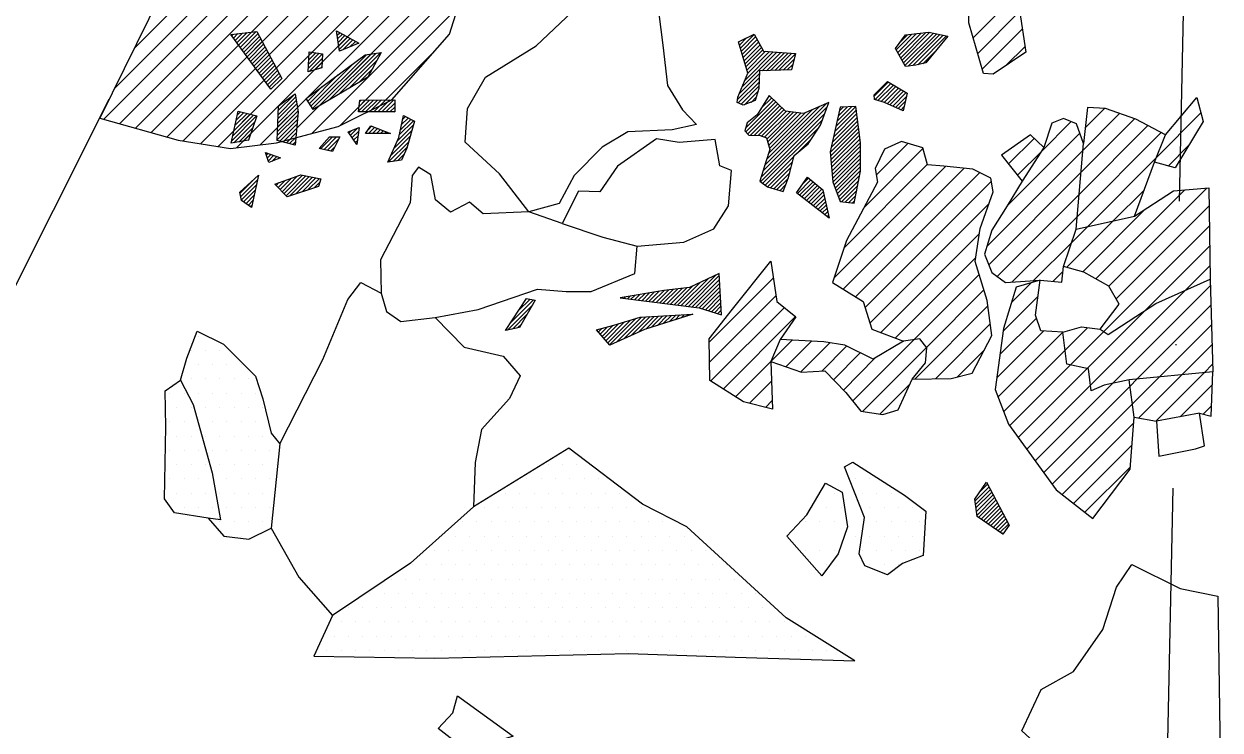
# Model space of a CAD drawing. Header units: metres. Extents: x -1233 to -956, y -1650 to -1184.
# Drawn here: x -1060.9 to -956.2, y -1370.7 to -1309 of the extents above; entities that cross this region are included whole.
import ezdxf

# ---------------------------------------------------------------- set-up
doc = ezdxf.new("R2010")
doc.units = ezdxf.units.M
doc.header["$LTSCALE"] = 25
doc.header["$MEASUREMENT"] = 0
doc.linetypes.add('STRICHPUNKTX2', pattern=[2, 1, -0.5, 0, -0.5])
doc.layers.get('0').update_dxf_attribs({"linetype": 'CONTINUOUS'})
for name, color, linetype in [('FEUER', 1, 'CONTINUOUS'), ('GRABUNGSGRENZE', 3, 'STRICHPUNKTX2'), ('KNOCHEN', 2, 'CONTINUOUS'), ('KNOCHENSCHRAFF', 2, 'CONTINUOUS'), ('STEINE', 4, 'CONTINUOUS'), ('STEINESCHRAFF', 4, 'CONTINUOUS')]:
    doc.layers.add(name, color=color, linetype=linetype)

# ---------------------------------------------------------------- blocks, each defined once
blk = doc.blocks.new('*X6')
at = {"color": 0}
for p, q in [((-1042.71, -1310), (-1042.57, -1309.85)), ((-1042.56, -1310.2), (-1042.17, -1309.81)), ((-1042.41, -1310.41), (-1041.77, -1309.77)), ((-1042.26, -1310.61), (-1041.37, -1309.72)), ((-1042.11, -1310.81), (-1040.98, -1309.68)), ((-1041.96, -1311.02), (-1040.58, -1309.63)), ((-1041.81, -1311.22), (-1040.41, -1309.81)), ((-1041.66, -1311.43), (-1040.28, -1310.05)), ((-1041.51, -1311.63), (-1040.16, -1310.28)), ((-1041.37, -1311.83), (-1040.04, -1310.51)), ((-1033.52, -1309.65), (-1033.48, -1309.61)), ((-1033.48, -1309.96), (-1033.26, -1309.73)), ((-1033.44, -1310.27), (-1033.03, -1309.86)), ((-1033.39, -1310.58), (-1032.8, -1309.99)), ((-1033.35, -1310.89), (-1032.57, -1310.11)), ((-1033.3, -1311.2), (-1032.35, -1310.24)), ((-1033, -1311.24), (-1032.12, -1310.36)), ((-1032.38, -1310.98), (-1031.89, -1310.49)), ((-998.36, -1310.54), (-998.33, -1310.52)), ((-998.28, -1310.82), (-997.65, -1310.19)), ((-998.19, -1311.09), (-996.98, -1309.88)), ((-998.11, -1311.36), (-996.86, -1310.1)), ((-998.03, -1311.64), (-996.73, -1310.33)), ((-984.55, -1311.23), (-983.18, -1309.86)), ((-984.42, -1311.46), (-982.78, -1309.81)), ((-984.3, -1311.69), (-982.37, -1309.76)), ((-984.17, -1311.92), (-981.97, -1309.71)), ((-984.17, -1310.5), (-983.58, -1309.91)), ((-984.05, -1312.14), (-981.61, -1309.7)), ((-983.92, -1312.37), (-981.31, -1309.77)), ((-983.8, -1312.6), (-981.02, -1309.83)), ((-983.5, -1312.65), (-980.73, -1309.89)), ((-983.1, -1312.61), (-980.44, -1309.95)), ((-982.68, -1312.54), (-980.15, -1310.01)), ((-1041.22, -1312.04), (-1039.92, -1310.74)), ((-1041.07, -1312.24), (-1039.79, -1310.97)), ((-1040.92, -1312.45), (-1039.67, -1311.2)), ((-1040.77, -1312.65), (-1039.55, -1311.43)), ((-1035.99, -1312.47), (-1035.05, -1311.53)), ((-1035.97, -1312.09), (-1035.36, -1311.49)), ((-1035.95, -1311.72), (-1035.67, -1311.45)), ((-1034.21, -1315.64), (-1030.11, -1311.54)), ((-1033.34, -1315.12), (-1029.7, -1311.48)), ((-1031.77, -1310.72), (-1031.66, -1310.62)), ((-998.04, -1314.47), (-995, -1311.43)), ((-997.95, -1311.91), (-996.6, -1310.56)), ((-997.87, -1312.18), (-996.48, -1310.79)), ((-997.79, -1312.45), (-996.35, -1311.02)), ((-997.79, -1313.87), (-995.33, -1311.41)), ((-997.71, -1312.73), (-996.23, -1311.24)), ((-997.63, -1313), (-995.99, -1311.36)), ((-997.55, -1313.27), (-995.66, -1311.38)), ((-996.29, -1313.07), (-994.67, -1311.46)), ((-995.92, -1313.06), (-994.34, -1311.48)), ((-995.55, -1313.04), (-994.02, -1311.51)), ((-995.19, -1313.03), (-993.69, -1311.53)), ((-994.82, -1313.02), (-993.38, -1311.58)), ((-982.22, -1312.44), (-981.06, -1311.28)), ((-1040.62, -1312.85), (-1039.43, -1311.66)), ((-1040.47, -1313.06), (-1039.31, -1311.89)), ((-1040.32, -1313.26), (-1039.18, -1312.13)), ((-1040.17, -1313.47), (-1039.06, -1312.36)), ((-1040.02, -1313.67), (-1038.94, -1312.59)), ((-1036.01, -1312.85), (-1034.76, -1311.59)), ((-1035.93, -1313.11), (-1034.77, -1311.96)), ((-1035.77, -1316.14), (-1032.05, -1312.42)), ((-1035.64, -1316.36), (-1030.93, -1311.66)), ((-1035.43, -1312.97), (-1034.79, -1312.33)), ((-1035.08, -1316.16), (-1030.52, -1311.6)), ((-1032.47, -1314.6), (-1029.96, -1312.09)), ((-994.45, -1313), (-993.5, -1312.05)), ((-994.09, -1312.99), (-993.61, -1312.52)), ((-1039.87, -1313.87), (-1038.82, -1312.82)), ((-1039.72, -1314.08), (-1038.69, -1313.05)), ((-1039.57, -1314.28), (-1038.57, -1313.28)), ((-1039.42, -1314.49), (-1038.45, -1313.51)), ((-1035.91, -1315.92), (-1033.42, -1313.43)), ((-1034.93, -1312.82), (-1034.8, -1312.7)), ((-1031.6, -1314.09), (-1030.39, -1312.88)), ((-998.3, -1315.08), (-996.54, -1313.32)), ((-1038.53, -1313.95), (-1038.33, -1313.74)), ((-1036.05, -1315.71), (-1034.79, -1314.45)), ((-998.44, -1315.58), (-996.55, -1313.69)), ((-998.38, -1315.87), (-996.56, -1314.05)), ((-998.14, -1315.99), (-996.58, -1314.42)), ((-986.49, -1315.29), (-985.25, -1314.05)), ((-986.43, -1315.59), (-985.03, -1314.18)), ((-986.16, -1315.67), (-984.8, -1314.32)), ((-985.88, -1315.75), (-984.58, -1314.45)), ((-985.61, -1315.83), (-984.36, -1314.58)), ((-985.36, -1315.94), (-984.14, -1314.71)), ((-1038.67, -1317.27), (-1037.06, -1315.66)), ((-1038.66, -1316.9), (-1037.11, -1315.35)), ((-1038.64, -1316.54), (-1037.26, -1315.15)), ((-1036.18, -1315.49), (-1036.15, -1315.46)), ((-1031.6, -1316.56), (-1030.66, -1315.63)), ((-1031.56, -1316.17), (-1031.02, -1315.63)), ((-1031.52, -1315.77), (-1031.38, -1315.64)), ((-1031.34, -1316.66), (-1030.3, -1315.62)), ((-1030.99, -1316.66), (-1029.95, -1315.62)), ((-1030.64, -1316.66), (-1029.59, -1315.61)), ((-1030.28, -1316.66), (-1029.23, -1315.61)), ((-1029.93, -1316.66), (-1028.87, -1315.6)), ((-1029.58, -1316.66), (-1028.51, -1315.59)), ((-997.84, -1316.03), (-996.65, -1314.85)), ((-997.73, -1318.05), (-995.27, -1315.59)), ((-997.73, -1318.4), (-995.1, -1315.77)), ((-997.26, -1315.82), (-996.79, -1315.35)), ((-996.4, -1316.36), (-995.45, -1315.42)), ((-995.77, -1315.39), (-995.63, -1315.25)), ((-985.12, -1316.04), (-983.91, -1314.84)), ((-984.87, -1316.15), (-983.69, -1314.97)), ((-984.63, -1316.26), (-983.67, -1315.3)), ((-984.38, -1316.37), (-983.77, -1315.76)), ((-1042.41, -1317.83), (-1041.37, -1316.79)), ((-1042.31, -1317.38), (-1041.66, -1316.72)), ((-1042.21, -1316.92), (-1041.94, -1316.65)), ((-1038.71, -1318.37), (-1036.91, -1316.57)), ((-1038.69, -1318), (-1036.96, -1316.27)), ((-1038.68, -1317.64), (-1037.01, -1315.96)), ((-1038.63, -1316.17), (-1038.54, -1316.08)), ((-1029.22, -1316.66), (-1028.45, -1315.89)), ((-1028.87, -1316.66), (-1028.45, -1316.24)), ((-1028.52, -1316.66), (-1028.45, -1316.6)), ((-997.55, -1318.58), (-994.92, -1315.94)), ((-997.3, -1318.68), (-994.74, -1316.12)), ((-996.97, -1318.7), (-994.56, -1316.29)), ((-996.63, -1318.72), (-994.38, -1316.46)), ((-996.38, -1322.36), (-990.82, -1316.8)), ((-996.34, -1318.78), (-994.16, -1316.6)), ((-996.23, -1321.85), (-990.62, -1316.25)), ((-996.08, -1321.35), (-990.63, -1315.9)), ((-996.08, -1318.87), (-993.85, -1316.64)), ((-995.91, -1320.83), (-991.27, -1316.18)), ((-995.89, -1319.04), (-993.54, -1316.68)), ((-995.81, -1319.31), (-993.22, -1316.72)), ((-995.74, -1320.3), (-991.9, -1316.46)), ((-995.73, -1319.58), (-992.91, -1316.77)), ((-995.65, -1319.86), (-992.53, -1316.74)), ((-990.03, -1318.84), (-988, -1316.81)), ((-989.93, -1318.38), (-988.04, -1316.49)), ((-989.83, -1317.93), (-988.09, -1316.19)), ((-989.73, -1317.47), (-988.46, -1316.2)), ((-989.63, -1317.02), (-988.83, -1316.22)), ((-989.53, -1316.57), (-989.19, -1316.23)), ((-984.13, -1316.47), (-983.88, -1316.22)), ((-1042.71, -1319.19), (-1040.53, -1317)), ((-1042.61, -1318.74), (-1040.81, -1316.93)), ((-1042.53, -1319.36), (-1040.68, -1317.52)), ((-1042.51, -1318.28), (-1041.09, -1316.86)), ((-1038.73, -1319.1), (-1036.96, -1317.33)), ((-1038.72, -1318.73), (-1036.92, -1316.94)), ((-1038.49, -1319.21), (-1036.99, -1317.71)), ((-1028.23, -1319.21), (-1026.8, -1317.78)), ((-1028.05, -1318.67), (-1026.81, -1317.43)), ((-1027.95, -1318.22), (-1027.04, -1317.31)), ((-1027.86, -1317.77), (-1027.27, -1317.19)), ((-1027.76, -1317.32), (-1027.5, -1317.06)), ((-996.42, -1322.75), (-991.02, -1317.35)), ((-990.32, -1320.19), (-987.88, -1317.75)), ((-990.23, -1319.75), (-987.92, -1317.43)), ((-990.13, -1319.29), (-987.96, -1317.12)), ((-1042.1, -1319.29), (-1040.86, -1318.05)), ((-1041.68, -1319.22), (-1041.04, -1318.58)), ((-1038.21, -1319.28), (-1037.03, -1318.1)), ((-1037.93, -1319.36), (-1037.06, -1318.49)), ((-1037.65, -1319.43), (-1037.1, -1318.88)), ((-1034.93, -1319.89), (-1033.88, -1318.85)), ((-1034.64, -1319.96), (-1033.53, -1318.85)), ((-1032.46, -1318.48), (-1032.27, -1318.3)), ((-1032.32, -1318.69), (-1031.71, -1318.09)), ((-1032.17, -1318.9), (-1031.6, -1318.33)), ((-1032.03, -1319.11), (-1031.65, -1318.74)), ((-1030.75, -1318.19), (-1030.47, -1317.91)), ((-1030.75, -1318.54), (-1030.21, -1318.01)), ((-1030.4, -1318.54), (-1029.96, -1318.1)), ((-1030.04, -1318.54), (-1029.7, -1318.2)), ((-1029.69, -1318.54), (-1029.45, -1318.3)), ((-1029.34, -1318.54), (-1029.19, -1318.4)), ((-1028.98, -1318.54), (-1028.94, -1318.5)), ((-1028.82, -1320.5), (-1027.08, -1318.77)), ((-1028.53, -1319.86), (-1026.94, -1318.27)), ((-996.22, -1322.9), (-991.3, -1317.98)), ((-990.3, -1320.52), (-987.84, -1318.06)), ((-990.27, -1320.85), (-987.8, -1318.37)), ((-990.25, -1321.17), (-987.76, -1318.69)), ((-1041.26, -1319.15), (-1041.22, -1319.11)), ((-1037.37, -1319.5), (-1037.13, -1319.27)), ((-1034.35, -1320.02), (-1033.3, -1318.97)), ((-1034.06, -1320.08), (-1033.69, -1319.71)), ((-1031.89, -1319.32), (-1031.71, -1319.15)), ((-1029, -1321.03), (-1027.22, -1319.26)), ((-1028.59, -1320.98), (-1027.36, -1319.75)), ((-993.14, -1320.18), (-991.97, -1319.01)), ((-990.22, -1321.5), (-987.72, -1319)), ((-990.2, -1321.83), (-987.68, -1319.32)), ((-990.17, -1322.16), (-987.68, -1319.66)), ((-1039.69, -1320.41), (-1039.56, -1320.28)), ((-1039.59, -1320.67), (-1039.3, -1320.37)), ((-1039.5, -1320.93), (-1039.04, -1320.46)), ((-1039.2, -1320.98), (-1038.77, -1320.55)), ((-1038.61, -1320.75), (-1038.51, -1320.65)), ((-1028.19, -1320.93), (-1027.61, -1320.36)), ((-996.02, -1323.06), (-993.5, -1320.54)), ((-990.15, -1322.49), (-987.68, -1320.02)), ((-990.11, -1322.8), (-987.68, -1320.37)), ((-990.01, -1323.06), (-987.68, -1320.73)), ((-995.82, -1323.21), (-993.63, -1321.02)), ((-995.55, -1323.29), (-993.76, -1321.5)), ((-995.27, -1323.37), (-993.88, -1321.98)), ((-989.91, -1323.31), (-987.68, -1321.08)), ((-989.81, -1323.57), (-987.68, -1321.43)), ((-989.72, -1323.82), (-987.68, -1321.79)), ((-1041.98, -1323.76), (-1040.9, -1322.68)), ((-1041.92, -1324.05), (-1040.45, -1322.59)), ((-1041.85, -1324.34), (-1040.55, -1323.04)), ((-1038.83, -1323.08), (-1038.58, -1322.84)), ((-1038.65, -1323.26), (-1038.03, -1322.64)), ((-1038.48, -1323.45), (-1037.48, -1322.45)), ((-1038.31, -1323.63), (-1036.94, -1322.25)), ((-1038.14, -1323.81), (-1036.51, -1322.18)), ((-1037.96, -1323.99), (-1036.22, -1322.24)), ((-1037.62, -1324), (-1035.92, -1322.3)), ((-1037.09, -1323.83), (-1035.63, -1322.36)), ((-1036.56, -1323.65), (-1035.34, -1322.42)), ((-1036.04, -1323.47), (-1035.04, -1322.48)), ((-1035.51, -1323.3), (-1035.01, -1322.8)), ((-995, -1323.45), (-994.02, -1322.47)), ((-994.73, -1323.53), (-994.24, -1323.04)), ((-993.21, -1323.78), (-992.02, -1322.59)), ((-993.01, -1323.93), (-991.83, -1322.76)), ((-992.81, -1324.09), (-991.64, -1322.92)), ((-992.76, -1322.98), (-992.21, -1322.43)), ((-992.61, -1324.25), (-991.45, -1323.08)), ((-989.62, -1324.08), (-987.76, -1322.22)), ((-989.52, -1324.34), (-987.84, -1322.66)), ((-1041.67, -1324.51), (-1040.65, -1323.49)), ((-1041.46, -1324.66), (-1040.75, -1323.94)), ((-994.46, -1323.62), (-994.45, -1323.61)), ((-992.42, -1324.4), (-991.26, -1323.24)), ((-992.22, -1324.56), (-991.06, -1323.4)), ((-992.02, -1324.71), (-990.95, -1323.64)), ((-991.82, -1324.87), (-990.89, -1323.93)), ((-989.33, -1324.5), (-987.93, -1323.1)), ((-989.02, -1324.54), (-988.02, -1323.54)), ((-988.71, -1324.58), (-988.11, -1323.99)), ((-1041.25, -1324.8), (-1040.85, -1324.4)), ((-1041.05, -1324.95), (-1040.95, -1324.85)), ((-991.62, -1325.02), (-990.82, -1324.22)), ((-991.43, -1325.18), (-990.76, -1324.51)), ((-991.23, -1325.34), (-990.69, -1324.8)), ((-991.03, -1325.49), (-990.63, -1325.09)), ((-988.39, -1324.62), (-988.2, -1324.43)), ((-990.83, -1325.65), (-990.56, -1325.38)), ((-990.63, -1325.8), (-990.5, -1325.67)), ((-990.44, -1325.96), (-990.43, -1325.96)), ((-1003.37, -1333.59), (-1001.02, -1331.24)), ((-1003.06, -1333.63), (-1000.36, -1330.93)), ((-1002.74, -1333.67), (-1000.05, -1330.97)), ((-1002.43, -1333.71), (-1000.03, -1331.31)), ((-1006.83, -1333.16), (-1006.15, -1332.48)), ((-1006.51, -1333.2), (-1005.72, -1332.4)), ((-1006.2, -1333.24), (-1005.29, -1332.33)), ((-1005.88, -1333.27), (-1004.87, -1332.26)), ((-1005.57, -1333.31), (-1004.47, -1332.21)), ((-1005.26, -1333.35), (-1004.07, -1332.17)), ((-1004.94, -1333.39), (-1003.67, -1332.12)), ((-1004.63, -1333.43), (-1003.27, -1332.08)), ((-1004.31, -1333.47), (-1002.87, -1332.03)), ((-1004, -1333.51), (-1002.36, -1331.87)), ((-1003.69, -1333.55), (-1001.69, -1331.55)), ((-1002.12, -1333.75), (-1000.01, -1331.64)), ((-1001.8, -1333.79), (-999.99, -1331.98)), ((-1001.53, -1333.87), (-999.97, -1332.31)), ((-1018.59, -1335.73), (-1016.37, -1333.51)), ((-1018.3, -1335.09), (-1016.3, -1333.08)), ((-1017.63, -1334.06), (-1016.59, -1333.03)), ((-1016.96, -1333.03), (-1016.89, -1332.97)), ((-1008.4, -1332.96), (-1008.28, -1332.84)), ((-1008.08, -1333), (-1007.85, -1332.77)), ((-1007.77, -1333.04), (-1007.43, -1332.7)), ((-1007.45, -1333.08), (-1007, -1332.62)), ((-1007.14, -1333.12), (-1006.57, -1332.55)), ((-1001.26, -1333.96), (-999.96, -1332.65)), ((-1001, -1334.04), (-999.94, -1332.98)), ((-1000.73, -1334.13), (-999.92, -1333.32)), ((-1018.14, -1335.64), (-1016.85, -1334.34)), ((-1009.02, -1336.77), (-1006.85, -1334.59)), ((-1008.38, -1336.48), (-1006.47, -1334.57)), ((-1007.74, -1336.19), (-1006.1, -1334.55)), ((-1007.1, -1335.9), (-1005.73, -1334.53)), ((-1006.48, -1335.64), (-1005.35, -1334.51)), ((-1005.97, -1335.48), (-1004.98, -1334.49)), ((-1005.45, -1335.32), (-1004.61, -1334.47)), ((-1004.94, -1335.16), (-1004.23, -1334.45)), ((-1004.42, -1335), (-1003.86, -1334.43)), ((-1003.91, -1334.84), (-1003.49, -1334.41)), ((-1003.4, -1334.68), (-1003.11, -1334.39)), ((-1002.88, -1334.52), (-1002.74, -1334.37)), ((-1002.37, -1334.35), (-1002.36, -1334.35)), ((-1000.46, -1334.21), (-999.9, -1333.65)), ((-1000.19, -1334.3), (-999.88, -1333.99)), ((-999.92, -1334.38), (-999.86, -1334.32)), ((-1017.7, -1335.54), (-1017.33, -1335.18)), ((-1010.64, -1335.91), (-1010.32, -1335.59)), ((-1010.47, -1336.09), (-1009.84, -1335.46)), ((-1010.3, -1336.28), (-1009.36, -1335.33)), ((-1010.14, -1336.47), (-1008.85, -1335.18)), ((-1009.97, -1336.66), (-1008.34, -1335.02)), ((-1009.81, -1336.84), (-1007.82, -1334.86)), ((-1009.64, -1337.03), (-1007.31, -1334.7)), ((-977.27, -1349.91), (-976.57, -1349.21)), ((-977.66, -1350.66), (-976.44, -1349.44)), ((-977.62, -1350.97), (-976.32, -1349.68)), ((-977.58, -1351.28), (-976.2, -1349.91)), ((-977.54, -1351.6), (-976.08, -1350.14)), ((-977.49, -1351.91), (-975.96, -1350.37)), ((-977.35, -1352.12), (-975.84, -1350.6)), ((-977.14, -1352.26), (-975.71, -1350.83)), ((-976.93, -1352.41), (-975.59, -1351.07)), ((-976.72, -1352.55), (-975.47, -1351.3)), ((-976.51, -1352.69), (-975.35, -1351.53)), ((-976.3, -1352.84), (-975.23, -1351.76)), ((-976.09, -1352.98), (-975.1, -1351.99)), ((-975.88, -1353.13), (-974.98, -1352.22)), ((-975.67, -1353.27), (-974.86, -1352.46)), ((-975.46, -1353.41), (-974.74, -1352.69)), ((-975.25, -1353.56), (-975.17, -1353.47))]:
    blk.add_line(p, q, dxfattribs=at)
blk = doc.blocks.new('*X7')
at = {"color": 0}
for p, q in [((-1053.9, -1317.3), (-1022.69, -1286.09)), ((-1052.98, -1314.61), (-1024.25, -1285.88)), ((-1051.26, -1311.12), (-1026.04, -1285.9)), ((-1052.52, -1317.69), (-1021.89, -1287.05)), ((-1051.14, -1318.08), (-1021.57, -1288.5)), ((-1049.77, -1318.47), (-1021.53, -1290.23)), ((-1038.09, -1319.17), (-1009.56, -1290.63)), ((-1048.39, -1318.86), (-1021.25, -1291.72)), ((-1035.69, -1318.54), (-1009.91, -1292.75)), ((-1046.97, -1319.2), (-1028.63, -1300.86)), ((-1045.44, -1319.44), (-1029.74, -1303.75)), ((-1040.22, -1319.53), (-1025.72, -1305.03)), ((-977.83, -1310.17), (-974.23, -1306.57)), ((-1043.91, -1319.68), (-1031.82, -1307.6)), ((-1042.25, -1319.78), (-1030, -1307.54)), ((-1033.25, -1317.86), (-1022.94, -1307.55)), ((-977.43, -1311.54), (-973.75, -1307.86)), ((-977.04, -1312.92), (-973.52, -1309.4)), ((-1029.72, -1316.1), (-1025.03, -1311.41)), ((-974.96, -1312.6), (-973.29, -1310.93)), ((-968.23, -1320.02), (-965.01, -1316.79)), ((-968.03, -1318.04), (-966.34, -1316.36)), ((-961.82, -1320.68), (-957.89, -1316.75)), ((-971.86, -1320.11), (-969.25, -1317.5)), ((-968.55, -1323.87), (-962.53, -1317.85)), ((-968.39, -1321.94), (-963.7, -1317.25)), ((-974.88, -1324.9), (-968.5, -1318.52)), ((-968.71, -1325.8), (-961.37, -1318.46)), ((-987.38, -1325.03), (-982.22, -1319.86)), ((-986.31, -1322.18), (-983.54, -1319.42)), ((-974.73, -1321.21), (-972.48, -1318.97)), ((-960.76, -1321.39), (-958.94, -1319.57)), ((-976.64, -1328.42), (-968.23, -1320.02)), ((-973.95, -1322.2), (-971.86, -1320.11)), ((-967.83, -1326.69), (-961.82, -1320.68)), ((-990.01, -1331.19), (-980.23, -1321.41)), ((-989.2, -1332.14), (-978.62, -1321.57)), ((-989.12, -1328.53), (-981.84, -1321.25)), ((-988.11, -1332.82), (-977.25, -1321.96)), ((-976.46, -1330.02), (-968.39, -1321.94)), ((-987.27, -1333.76), (-976.23, -1322.72)), ((-975.73, -1331.05), (-968.55, -1323.87)), ((-967.09, -1331.25), (-959.31, -1323.47)), ((-965.96, -1331.89), (-957.38, -1323.31)), ((-965.57, -1326.19), (-962.87, -1323.49)), ((-986.85, -1335.1), (-976.45, -1324.7)), ((-968.24, -1330.64), (-962.79, -1325.18)), ((-965.31, -1333), (-957.17, -1324.87)), ((-974.45, -1331.54), (-968.71, -1325.8)), ((-969.62, -1330.24), (-965.57, -1326.19)), ((-985.92, -1335.93), (-977.27, -1327.29)), ((-969.2, -1328.06), (-967.83, -1326.69)), ((-966.4, -1335.86), (-957.15, -1326.61)), ((-972.56, -1331.41), (-969.2, -1328.06)), ((-962.84, -1334.07), (-957.13, -1328.36)), ((-984.64, -1336.43), (-977.6, -1329.39)), ((-959.27, -1332.26), (-957.11, -1330.11)), ((-1000.93, -1336.8), (-995.32, -1331.19)), ((-983.03, -1336.58), (-977.31, -1330.86)), ((-970.84, -1331.47), (-969.97, -1330.6)), ((-981.92, -1337.24), (-976.89, -1332.21)), ((-974.46, -1333.32), (-972.75, -1331.6)), ((-967.55, -1340.55), (-959.27, -1332.26)), ((-965.62, -1340.39), (-957.08, -1331.85)), ((-1000.9, -1338.55), (-995.09, -1332.74)), ((-975.2, -1335.83), (-972.15, -1332.77)), ((-963.49, -1340.02), (-957.03, -1333.56)), ((-1000.8, -1340.21), (-994.35, -1333.76)), ((-999.71, -1340.89), (-993.37, -1334.54)), ((-982.93, -1340.01), (-976.53, -1333.62)), ((-967.86, -1339.09), (-962.84, -1334.07)), ((-981.13, -1339.99), (-976.33, -1335.18)), ((-975.48, -1337.87), (-972.29, -1334.68)), ((-969.78, -1337.48), (-967.82, -1335.52)), ((-961.53, -1339.83), (-956.97, -1335.28)), ((-995.54, -1338.48), (-993.66, -1336.6)), ((-994.21, -1338.93), (-991.98, -1336.69)), ((-988.37, -1341.92), (-983.03, -1336.58)), ((-975.75, -1339.91), (-971.66, -1335.82)), ((-975.64, -1341.57), (-969.98, -1335.91)), ((-969.31, -1338.78), (-966.4, -1335.86)), ((-992.9, -1339.38), (-990.36, -1336.84)), ((-991.06, -1339.31), (-988.9, -1337.15)), ((-990.05, -1340.07), (-987.71, -1337.73)), ((-987.51, -1342.84), (-981.92, -1337.24)), ((-979.21, -1339.83), (-976.86, -1337.48)), ((-975.15, -1342.84), (-969.78, -1337.48)), ((-959.57, -1339.64), (-956.92, -1336.99)), ((-998.62, -1341.56), (-995.54, -1338.48)), ((-989.18, -1340.97), (-986.39, -1338.17)), ((-974.62, -1344.08), (-969.31, -1338.78)), ((-957.62, -1339.46), (-956.87, -1338.71)), ((-973.88, -1345.11), (-967.86, -1339.09)), ((-963.89, -1342.19), (-961.53, -1339.83)), ((-963.35, -1343.42), (-959.57, -1339.64)), ((-961.85, -1343.69), (-957.62, -1339.46)), ((-997.41, -1342.13), (-995.47, -1340.19)), ((-985.99, -1343.08), (-983.36, -1340.45)), ((-973.14, -1346.13), (-967.55, -1340.55)), ((-972.39, -1347.16), (-965.62, -1340.39)), ((-971.65, -1348.18), (-964.1, -1340.64)), ((-964.1, -1340.64), (-963.49, -1340.02)), ((-959.71, -1343.31), (-956.89, -1340.5)), ((-996.01, -1342.49), (-995.41, -1341.9)), ((-970.91, -1349.21), (-963.89, -1342.19)), ((-957.7, -1343.07), (-956.97, -1342.34)), ((-970.03, -1350.1), (-963.76, -1343.83)), ((-969.04, -1350.88), (-963.92, -1345.75)), ((-968.05, -1351.65), (-964.07, -1347.68))]:
    blk.add_line(p, q, dxfattribs=at)
blk = doc.blocks.new('*X12')
at = {"color": 0}
for p, q in [((-1045.625, -1336.25), (-1045.625, -1336.25)), ((-1046.25, -1337.5), (-1046.25, -1337.5)), ((-1045, -1337.5), (-1045, -1337.5)), ((-1043.75, -1337.5), (-1043.75, -1337.5)), ((-1045.625, -1338.75), (-1045.625, -1338.75)), ((-1044.375, -1338.75), (-1044.375, -1338.75)), ((-1043.125, -1338.75), (-1043.125, -1338.75)), ((-1041.875, -1338.75), (-1041.875, -1338.75)), ((-1046.25, -1340), (-1046.25, -1340)), ((-1045, -1340), (-1045, -1340)), ((-1043.75, -1340), (-1043.75, -1340)), ((-1042.5, -1340), (-1042.5, -1340)), ((-1041.25, -1340), (-1041.25, -1340)), ((-1048.125, -1341.25), (-1048.125, -1341.25)), ((-1046.875, -1341.25), (-1046.875, -1341.25)), ((-1045.625, -1341.25), (-1045.625, -1341.25)), ((-1044.375, -1341.25), (-1044.375, -1341.25)), ((-1043.125, -1341.25), (-1043.125, -1341.25)), ((-1041.875, -1341.25), (-1041.875, -1341.25)), ((-1040.625, -1341.25), (-1040.625, -1341.25)), ((-1047.5, -1342.5), (-1047.5, -1342.5)), ((-1046.25, -1342.5), (-1046.25, -1342.5)), ((-1045, -1342.5), (-1045, -1342.5)), ((-1043.75, -1342.5), (-1043.75, -1342.5)), ((-1042.5, -1342.5), (-1042.5, -1342.5)), ((-1041.25, -1342.5), (-1041.25, -1342.5)), ((-1040, -1342.5), (-1040, -1342.5)), ((-1048.125, -1343.75), (-1048.125, -1343.75)), ((-1046.875, -1343.75), (-1046.875, -1343.75)), ((-1045.625, -1343.75), (-1045.625, -1343.75)), ((-1044.375, -1343.75), (-1044.375, -1343.75)), ((-1043.125, -1343.75), (-1043.125, -1343.75)), ((-1041.875, -1343.75), (-1041.875, -1343.75)), ((-1040.625, -1343.75), (-1040.625, -1343.75)), ((-1047.5, -1345), (-1047.5, -1345)), ((-1046.25, -1345), (-1046.25, -1345)), ((-1045, -1345), (-1045, -1345)), ((-1043.75, -1345), (-1043.75, -1345)), ((-1042.5, -1345), (-1042.5, -1345)), ((-1041.25, -1345), (-1041.25, -1345)), ((-1040, -1345), (-1040, -1345)), ((-1048.125, -1346.25), (-1048.125, -1346.25)), ((-1046.875, -1346.25), (-1046.875, -1346.25)), ((-1045.625, -1346.25), (-1045.625, -1346.25)), ((-1044.375, -1346.25), (-1044.375, -1346.25)), ((-1043.125, -1346.25), (-1043.125, -1346.25)), ((-1041.875, -1346.25), (-1041.875, -1346.25)), ((-1040.625, -1346.25), (-1040.625, -1346.25)), ((-1039.375, -1346.25), (-1039.375, -1346.25)), ((-1013.125, -1346.25), (-1013.125, -1346.25)), ((-1047.5, -1347.5), (-1047.5, -1347.5)), ((-1046.25, -1347.5), (-1046.25, -1347.5)), ((-1045, -1347.5), (-1045, -1347.5)), ((-1043.75, -1347.5), (-1043.75, -1347.5)), ((-1042.5, -1347.5), (-1042.5, -1347.5)), ((-1041.25, -1347.5), (-1041.25, -1347.5)), ((-1040, -1347.5), (-1040, -1347.5)), ((-1038.75, -1347.5), (-1038.75, -1347.5)), ((-1015, -1347.5), (-1015, -1347.5)), ((-1013.75, -1347.5), (-1013.75, -1347.5)), ((-1012.5, -1347.5), (-1012.5, -1347.5)), ((-1048.125, -1348.75), (-1048.125, -1348.75)), ((-1046.875, -1348.75), (-1046.875, -1348.75)), ((-1045.625, -1348.75), (-1045.625, -1348.75)), ((-1044.375, -1348.75), (-1044.375, -1348.75)), ((-1043.125, -1348.75), (-1043.125, -1348.75)), ((-1041.875, -1348.75), (-1041.875, -1348.75)), ((-1040.625, -1348.75), (-1040.625, -1348.75)), ((-1039.375, -1348.75), (-1039.375, -1348.75)), ((-1016.875, -1348.75), (-1016.875, -1348.75)), ((-1015.625, -1348.75), (-1015.625, -1348.75)), ((-1014.375, -1348.75), (-1014.375, -1348.75)), ((-1013.125, -1348.75), (-1013.125, -1348.75)), ((-1011.875, -1348.75), (-1011.875, -1348.75)), ((-1010.625, -1348.75), (-1010.625, -1348.75)), ((-1047.5, -1350), (-1047.5, -1350)), ((-1046.25, -1350), (-1046.25, -1350)), ((-1045, -1350), (-1045, -1350)), ((-1043.75, -1350), (-1043.75, -1350)), ((-1042.5, -1350), (-1042.5, -1350)), ((-1041.25, -1350), (-1041.25, -1350)), ((-1040, -1350), (-1040, -1350)), ((-1018.75, -1350), (-1018.75, -1350)), ((-1017.5, -1350), (-1017.5, -1350)), ((-1016.25, -1350), (-1016.25, -1350)), ((-1015, -1350), (-1015, -1350)), ((-1013.75, -1350), (-1013.75, -1350)), ((-1012.5, -1350), (-1012.5, -1350)), ((-1011.25, -1350), (-1011.25, -1350)), ((-1010, -1350), (-1010, -1350)), ((-1008.75, -1350), (-1008.75, -1350)), ((-1046.875, -1351.25), (-1046.875, -1351.25)), ((-1045.625, -1351.25), (-1045.625, -1351.25)), ((-1044.375, -1351.25), (-1044.375, -1351.25)), ((-1043.125, -1351.25), (-1043.125, -1351.25)), ((-1041.875, -1351.25), (-1041.875, -1351.25)), ((-1040.625, -1351.25), (-1040.625, -1351.25)), ((-1039.375, -1351.25), (-1039.375, -1351.25)), ((-1020.625, -1351.25), (-1020.625, -1351.25)), ((-1019.375, -1351.25), (-1019.375, -1351.25)), ((-1018.125, -1351.25), (-1018.125, -1351.25)), ((-1016.875, -1351.25), (-1016.875, -1351.25)), ((-1015.625, -1351.25), (-1015.625, -1351.25)), ((-1014.375, -1351.25), (-1014.375, -1351.25)), ((-1013.125, -1351.25), (-1013.125, -1351.25)), ((-1011.875, -1351.25), (-1011.875, -1351.25)), ((-1010.625, -1351.25), (-1010.625, -1351.25)), ((-1009.375, -1351.25), (-1009.375, -1351.25)), ((-1008.125, -1351.25), (-1008.125, -1351.25)), ((-1006.875, -1351.25), (-1006.875, -1351.25)), ((-1043.75, -1352.5), (-1043.75, -1352.5)), ((-1042.5, -1352.5), (-1042.5, -1352.5)), ((-1041.25, -1352.5), (-1041.25, -1352.5)), ((-1040, -1352.5), (-1040, -1352.5)), ((-1022.5, -1352.5), (-1022.5, -1352.5)), ((-1021.25, -1352.5), (-1021.25, -1352.5)), ((-1020, -1352.5), (-1020, -1352.5)), ((-1018.75, -1352.5), (-1018.75, -1352.5)), ((-1017.5, -1352.5), (-1017.5, -1352.5)), ((-1016.25, -1352.5), (-1016.25, -1352.5)), ((-1015, -1352.5), (-1015, -1352.5)), ((-1013.75, -1352.5), (-1013.75, -1352.5)), ((-1012.5, -1352.5), (-1012.5, -1352.5)), ((-1011.25, -1352.5), (-1011.25, -1352.5)), ((-1010, -1352.5), (-1010, -1352.5)), ((-1008.75, -1352.5), (-1008.75, -1352.5)), ((-1007.5, -1352.5), (-1007.5, -1352.5)), ((-1006.25, -1352.5), (-1006.25, -1352.5)), ((-1005, -1352.5), (-1005, -1352.5)), ((-1003.75, -1352.5), (-1003.75, -1352.5)), ((-1043.125, -1353.75), (-1043.125, -1353.75)), ((-1041.875, -1353.75), (-1041.875, -1353.75)), ((-1024.375, -1353.75), (-1024.375, -1353.75)), ((-1023.125, -1353.75), (-1023.125, -1353.75)), ((-1021.875, -1353.75), (-1021.875, -1353.75)), ((-1020.625, -1353.75), (-1020.625, -1353.75)), ((-1019.375, -1353.75), (-1019.375, -1353.75)), ((-1018.125, -1353.75), (-1018.125, -1353.75)), ((-1016.875, -1353.75), (-1016.875, -1353.75)), ((-1015.625, -1353.75), (-1015.625, -1353.75)), ((-1014.375, -1353.75), (-1014.375, -1353.75)), ((-1013.125, -1353.75), (-1013.125, -1353.75)), ((-1011.875, -1353.75), (-1011.875, -1353.75)), ((-1010.625, -1353.75), (-1010.625, -1353.75)), ((-1009.375, -1353.75), (-1009.375, -1353.75)), ((-1008.125, -1353.75), (-1008.125, -1353.75)), ((-1006.875, -1353.75), (-1006.875, -1353.75)), ((-1005.625, -1353.75), (-1005.625, -1353.75)), ((-1004.375, -1353.75), (-1004.375, -1353.75)), ((-1003.125, -1353.75), (-1003.125, -1353.75)), ((-1025, -1355), (-1025, -1355)), ((-1023.75, -1355), (-1023.75, -1355)), ((-1022.5, -1355), (-1022.5, -1355)), ((-1021.25, -1355), (-1021.25, -1355)), ((-1020, -1355), (-1020, -1355)), ((-1018.75, -1355), (-1018.75, -1355)), ((-1017.5, -1355), (-1017.5, -1355)), ((-1016.25, -1355), (-1016.25, -1355)), ((-1015, -1355), (-1015, -1355)), ((-1013.75, -1355), (-1013.75, -1355)), ((-1012.5, -1355), (-1012.5, -1355)), ((-1011.25, -1355), (-1011.25, -1355)), ((-1010, -1355), (-1010, -1355)), ((-1008.75, -1355), (-1008.75, -1355)), ((-1007.5, -1355), (-1007.5, -1355)), ((-1006.25, -1355), (-1006.25, -1355)), ((-1005, -1355), (-1005, -1355)), ((-1003.75, -1355), (-1003.75, -1355)), ((-1002.5, -1355), (-1002.5, -1355)), ((-1001.25, -1355), (-1001.25, -1355)), ((-1026.875, -1356.25), (-1026.875, -1356.25)), ((-1025.625, -1356.25), (-1025.625, -1356.25)), ((-1024.375, -1356.25), (-1024.375, -1356.25)), ((-1023.125, -1356.25), (-1023.125, -1356.25)), ((-1021.875, -1356.25), (-1021.875, -1356.25)), ((-1020.625, -1356.25), (-1020.625, -1356.25)), ((-1019.375, -1356.25), (-1019.375, -1356.25)), ((-1018.125, -1356.25), (-1018.125, -1356.25)), ((-1016.875, -1356.25), (-1016.875, -1356.25)), ((-1015.625, -1356.25), (-1015.625, -1356.25)), ((-1014.375, -1356.25), (-1014.375, -1356.25)), ((-1013.125, -1356.25), (-1013.125, -1356.25)), ((-1011.875, -1356.25), (-1011.875, -1356.25)), ((-1010.625, -1356.25), (-1010.625, -1356.25)), ((-1009.375, -1356.25), (-1009.375, -1356.25)), ((-1008.125, -1356.25), (-1008.125, -1356.25)), ((-1006.875, -1356.25), (-1006.875, -1356.25)), ((-1005.625, -1356.25), (-1005.625, -1356.25)), ((-1004.375, -1356.25), (-1004.375, -1356.25)), ((-1003.125, -1356.25), (-1003.125, -1356.25)), ((-1001.875, -1356.25), (-1001.875, -1356.25)), ((-1000.625, -1356.25), (-1000.625, -1356.25)), ((-999.375, -1356.25), (-999.375, -1356.25)), ((-1028.75, -1357.5), (-1028.75, -1357.5)), ((-1027.5, -1357.5), (-1027.5, -1357.5)), ((-1026.25, -1357.5), (-1026.25, -1357.5)), ((-1025, -1357.5), (-1025, -1357.5)), ((-1023.75, -1357.5), (-1023.75, -1357.5)), ((-1022.5, -1357.5), (-1022.5, -1357.5)), ((-1021.25, -1357.5), (-1021.25, -1357.5)), ((-1020, -1357.5), (-1020, -1357.5)), ((-1018.75, -1357.5), (-1018.75, -1357.5)), ((-1017.5, -1357.5), (-1017.5, -1357.5)), ((-1016.25, -1357.5), (-1016.25, -1357.5)), ((-1015, -1357.5), (-1015, -1357.5)), ((-1013.75, -1357.5), (-1013.75, -1357.5)), ((-1012.5, -1357.5), (-1012.5, -1357.5)), ((-1011.25, -1357.5), (-1011.25, -1357.5)), ((-1010, -1357.5), (-1010, -1357.5)), ((-1008.75, -1357.5), (-1008.75, -1357.5)), ((-1007.5, -1357.5), (-1007.5, -1357.5)), ((-1006.25, -1357.5), (-1006.25, -1357.5)), ((-1005, -1357.5), (-1005, -1357.5)), ((-1003.75, -1357.5), (-1003.75, -1357.5)), ((-1002.5, -1357.5), (-1002.5, -1357.5)), ((-1001.25, -1357.5), (-1001.25, -1357.5)), ((-1000, -1357.5), (-1000, -1357.5)), ((-998.75, -1357.5), (-998.75, -1357.5)), ((-1030.625, -1358.75), (-1030.625, -1358.75)), ((-1029.375, -1358.75), (-1029.375, -1358.75)), ((-1028.125, -1358.75), (-1028.125, -1358.75)), ((-1026.875, -1358.75), (-1026.875, -1358.75)), ((-1025.625, -1358.75), (-1025.625, -1358.75)), ((-1024.375, -1358.75), (-1024.375, -1358.75)), ((-1023.125, -1358.75), (-1023.125, -1358.75)), ((-1021.875, -1358.75), (-1021.875, -1358.75)), ((-1020.625, -1358.75), (-1020.625, -1358.75)), ((-1019.375, -1358.75), (-1019.375, -1358.75)), ((-1018.125, -1358.75), (-1018.125, -1358.75)), ((-1016.875, -1358.75), (-1016.875, -1358.75)), ((-1015.625, -1358.75), (-1015.625, -1358.75)), ((-1014.375, -1358.75), (-1014.375, -1358.75)), ((-1013.125, -1358.75), (-1013.125, -1358.75)), ((-1011.875, -1358.75), (-1011.875, -1358.75)), ((-1010.625, -1358.75), (-1010.625, -1358.75)), ((-1009.375, -1358.75), (-1009.375, -1358.75)), ((-1008.125, -1358.75), (-1008.125, -1358.75)), ((-1006.875, -1358.75), (-1006.875, -1358.75)), ((-1005.625, -1358.75), (-1005.625, -1358.75)), ((-1004.375, -1358.75), (-1004.375, -1358.75)), ((-1003.125, -1358.75), (-1003.125, -1358.75)), ((-1001.875, -1358.75), (-1001.875, -1358.75)), ((-1000.625, -1358.75), (-1000.625, -1358.75)), ((-999.375, -1358.75), (-999.375, -1358.75)), ((-998.125, -1358.75), (-998.125, -1358.75)), ((-996.875, -1358.75), (-996.875, -1358.75)), ((-1032.5, -1360), (-1032.5, -1360)), ((-1031.25, -1360), (-1031.25, -1360)), ((-1030, -1360), (-1030, -1360)), ((-1028.75, -1360), (-1028.75, -1360)), ((-1027.5, -1360), (-1027.5, -1360)), ((-1026.25, -1360), (-1026.25, -1360)), ((-1025, -1360), (-1025, -1360)), ((-1023.75, -1360), (-1023.75, -1360)), ((-1022.5, -1360), (-1022.5, -1360)), ((-1021.25, -1360), (-1021.25, -1360)), ((-1020, -1360), (-1020, -1360)), ((-1018.75, -1360), (-1018.75, -1360)), ((-1017.5, -1360), (-1017.5, -1360)), ((-1016.25, -1360), (-1016.25, -1360)), ((-1015, -1360), (-1015, -1360)), ((-1013.75, -1360), (-1013.75, -1360)), ((-1012.5, -1360), (-1012.5, -1360)), ((-1011.25, -1360), (-1011.25, -1360)), ((-1010, -1360), (-1010, -1360)), ((-1008.75, -1360), (-1008.75, -1360)), ((-1007.5, -1360), (-1007.5, -1360)), ((-1006.25, -1360), (-1006.25, -1360)), ((-1005, -1360), (-1005, -1360)), ((-1003.75, -1360), (-1003.75, -1360)), ((-1002.5, -1360), (-1002.5, -1360)), ((-1001.25, -1360), (-1001.25, -1360)), ((-1000, -1360), (-1000, -1360)), ((-998.75, -1360), (-998.75, -1360)), ((-997.5, -1360), (-997.5, -1360)), ((-996.25, -1360), (-996.25, -1360)), ((-1033.125, -1361.25), (-1033.125, -1361.25)), ((-1031.875, -1361.25), (-1031.875, -1361.25)), ((-1030.625, -1361.25), (-1030.625, -1361.25)), ((-1029.375, -1361.25), (-1029.375, -1361.25)), ((-1028.125, -1361.25), (-1028.125, -1361.25)), ((-1026.875, -1361.25), (-1026.875, -1361.25)), ((-1025.625, -1361.25), (-1025.625, -1361.25)), ((-1024.375, -1361.25), (-1024.375, -1361.25)), ((-1023.125, -1361.25), (-1023.125, -1361.25)), ((-1021.875, -1361.25), (-1021.875, -1361.25)), ((-1020.625, -1361.25), (-1020.625, -1361.25)), ((-1019.375, -1361.25), (-1019.375, -1361.25)), ((-1018.125, -1361.25), (-1018.125, -1361.25)), ((-1016.875, -1361.25), (-1016.875, -1361.25)), ((-1015.625, -1361.25), (-1015.625, -1361.25)), ((-1014.375, -1361.25), (-1014.375, -1361.25)), ((-1013.125, -1361.25), (-1013.125, -1361.25)), ((-1011.875, -1361.25), (-1011.875, -1361.25)), ((-1010.625, -1361.25), (-1010.625, -1361.25)), ((-1009.375, -1361.25), (-1009.375, -1361.25)), ((-1008.125, -1361.25), (-1008.125, -1361.25)), ((-1006.875, -1361.25), (-1006.875, -1361.25)), ((-1005.625, -1361.25), (-1005.625, -1361.25)), ((-1004.375, -1361.25), (-1004.375, -1361.25)), ((-1003.125, -1361.25), (-1003.125, -1361.25)), ((-1001.875, -1361.25), (-1001.875, -1361.25)), ((-1000.625, -1361.25), (-1000.625, -1361.25)), ((-999.375, -1361.25), (-999.375, -1361.25)), ((-998.125, -1361.25), (-998.125, -1361.25)), ((-996.875, -1361.25), (-996.875, -1361.25)), ((-995.625, -1361.25), (-995.625, -1361.25)), ((-994.375, -1361.25), (-994.375, -1361.25)), ((-1033.75, -1362.5), (-1033.75, -1362.5)), ((-1032.5, -1362.5), (-1032.5, -1362.5)), ((-1031.25, -1362.5), (-1031.25, -1362.5)), ((-1030, -1362.5), (-1030, -1362.5)), ((-1028.75, -1362.5), (-1028.75, -1362.5)), ((-1027.5, -1362.5), (-1027.5, -1362.5)), ((-1026.25, -1362.5), (-1026.25, -1362.5)), ((-1025, -1362.5), (-1025, -1362.5)), ((-1023.75, -1362.5), (-1023.75, -1362.5)), ((-1022.5, -1362.5), (-1022.5, -1362.5)), ((-1021.25, -1362.5), (-1021.25, -1362.5)), ((-1020, -1362.5), (-1020, -1362.5)), ((-1018.75, -1362.5), (-1018.75, -1362.5)), ((-1017.5, -1362.5), (-1017.5, -1362.5)), ((-1016.25, -1362.5), (-1016.25, -1362.5)), ((-1015, -1362.5), (-1015, -1362.5)), ((-1013.75, -1362.5), (-1013.75, -1362.5)), ((-1012.5, -1362.5), (-1012.5, -1362.5)), ((-1011.25, -1362.5), (-1011.25, -1362.5)), ((-1010, -1362.5), (-1010, -1362.5)), ((-1008.75, -1362.5), (-1008.75, -1362.5)), ((-1007.5, -1362.5), (-1007.5, -1362.5)), ((-1006.25, -1362.5), (-1006.25, -1362.5)), ((-1005, -1362.5), (-1005, -1362.5)), ((-1003.75, -1362.5), (-1003.75, -1362.5)), ((-1002.5, -1362.5), (-1002.5, -1362.5)), ((-1001.25, -1362.5), (-1001.25, -1362.5)), ((-1000, -1362.5), (-1000, -1362.5)), ((-998.75, -1362.5), (-998.75, -1362.5)), ((-997.5, -1362.5), (-997.5, -1362.5)), ((-996.25, -1362.5), (-996.25, -1362.5)), ((-995, -1362.5), (-995, -1362.5)), ((-993.75, -1362.5), (-993.75, -1362.5)), ((-992.5, -1362.5), (-992.5, -1362.5)), ((-1034.375, -1363.75), (-1034.375, -1363.75)), ((-1033.125, -1363.75), (-1033.125, -1363.75)), ((-1031.875, -1363.75), (-1031.875, -1363.75)), ((-1030.625, -1363.75), (-1030.625, -1363.75)), ((-1029.375, -1363.75), (-1029.375, -1363.75)), ((-1028.125, -1363.75), (-1028.125, -1363.75)), ((-1026.875, -1363.75), (-1026.875, -1363.75)), ((-1025.625, -1363.75), (-1025.625, -1363.75)), ((-1024.375, -1363.75), (-1024.375, -1363.75)), ((-1023.125, -1363.75), (-1023.125, -1363.75)), ((-1021.875, -1363.75), (-1021.875, -1363.75)), ((-1020.625, -1363.75), (-1020.625, -1363.75)), ((-1019.375, -1363.75), (-1019.375, -1363.75)), ((-1018.125, -1363.75), (-1018.125, -1363.75)), ((-1016.875, -1363.75), (-1016.875, -1363.75)), ((-1015.625, -1363.75), (-1015.625, -1363.75)), ((-1014.375, -1363.75), (-1014.375, -1363.75)), ((-1013.125, -1363.75), (-1013.125, -1363.75)), ((-1011.875, -1363.75), (-1011.875, -1363.75)), ((-1010.625, -1363.75), (-1010.625, -1363.75)), ((-1009.375, -1363.75), (-1009.375, -1363.75)), ((-1008.125, -1363.75), (-1008.125, -1363.75)), ((-1006.875, -1363.75), (-1006.875, -1363.75)), ((-1005.625, -1363.75), (-1005.625, -1363.75)), ((-1004.375, -1363.75), (-1004.375, -1363.75)), ((-1003.125, -1363.75), (-1003.125, -1363.75)), ((-1001.875, -1363.75), (-1001.875, -1363.75)), ((-1000.625, -1363.75), (-1000.625, -1363.75)), ((-999.375, -1363.75), (-999.375, -1363.75)), ((-998.125, -1363.75), (-998.125, -1363.75)), ((-996.875, -1363.75), (-996.875, -1363.75)), ((-995.625, -1363.75), (-995.625, -1363.75)), ((-994.375, -1363.75), (-994.375, -1363.75)), ((-993.125, -1363.75), (-993.125, -1363.75)), ((-991.875, -1363.75), (-991.875, -1363.75)), ((-990.625, -1363.75), (-990.625, -1363.75))]:
    blk.add_line(p, q, dxfattribs=at)
blk = doc.blocks.new('*X13')
at = {"color": 0}
for p, q in [((-988.125, -1348.75), (-988.125, -1348.75)), ((-986.875, -1348.75), (-986.875, -1348.75)), ((-991.25, -1350), (-991.25, -1350)), ((-990, -1350), (-990, -1350)), ((-987.5, -1350), (-987.5, -1350)), ((-986.25, -1350), (-986.25, -1350)), ((-985, -1350), (-985, -1350)), ((-991.875, -1351.25), (-991.875, -1351.25)), ((-990.625, -1351.25), (-990.625, -1351.25)), ((-989.375, -1351.25), (-989.375, -1351.25)), ((-986.875, -1351.25), (-986.875, -1351.25)), ((-985.625, -1351.25), (-985.625, -1351.25)), ((-984.375, -1351.25), (-984.375, -1351.25)), ((-983.125, -1351.25), (-983.125, -1351.25)), ((-992.5, -1352.5), (-992.5, -1352.5)), ((-991.25, -1352.5), (-991.25, -1352.5)), ((-990, -1352.5), (-990, -1352.5)), ((-986.25, -1352.5), (-986.25, -1352.5)), ((-985, -1352.5), (-985, -1352.5)), ((-983.75, -1352.5), (-983.75, -1352.5)), ((-982.5, -1352.5), (-982.5, -1352.5)), ((-988.125, -1353.75), (-988.125, -1353.75)), ((-986.875, -1353.75), (-986.875, -1353.75)), ((-985.625, -1353.75), (-985.625, -1353.75)), ((-984.375, -1353.75), (-984.375, -1353.75)), ((-983.125, -1353.75), (-983.125, -1353.75)), ((-992.5, -1355), (-992.5, -1355)), ((-991.25, -1355), (-991.25, -1355)), ((-990, -1355), (-990, -1355)), ((-987.5, -1355), (-987.5, -1355)), ((-986.25, -1355), (-986.25, -1355)), ((-985, -1355), (-985, -1355)), ((-983.75, -1355), (-983.75, -1355)), ((-982.5, -1355), (-982.5, -1355)), ((-991.875, -1356.25), (-991.875, -1356.25)), ((-990.625, -1356.25), (-990.625, -1356.25)), ((-986.875, -1356.25), (-986.875, -1356.25)), ((-985.625, -1356.25), (-985.625, -1356.25)), ((-984.375, -1356.25), (-984.375, -1356.25))]:
    blk.add_line(p, q, dxfattribs=at)

msp = doc.modelspace()

# ---------------------------------------------------------------- linework, layer by layer
at = {"layer": 'GRABUNGSGRENZE', "flags": 128}
for points in [[(-1031, -1270.8), (-1124.53, -1457.12), (-1142.29, -1445.19), (-1053.24, -1260.64)], [(-1170.79, -1553.22), (-966.84, -1649.81), (-958.94, -1285.73)]]:
    msp.add_lwpolyline(points, dxfattribs=at)
at = {"layer": 'KNOCHEN'}
for points in [[(-1039.29, -1314.67), (-1042.8, -1309.88), (-1040.51, -1309.63), (-1038.32, -1313.75), (-1039.29, -1314.67)], [(-1033.28, -1311.36), (-1033.53, -1309.58), (-1031.6, -1310.65), (-1033.28, -1311.36)], [(-998.36, -1310.53), (-996.98, -1309.87), (-996.17, -1311.35), (-993.37, -1311.55), (-993.73, -1312.98), (-996.53, -1313.08), (-996.58, -1314.6), (-996.89, -1315.67), (-997.96, -1316.08), (-998.47, -1315.82), (-998.41, -1315.37), (-997.55, -1313.28), (-998.36, -1310.53)], [(-983.75, -1312.68), (-984.62, -1311.1), (-983.75, -1309.93), (-981.71, -1309.68), (-980.03, -1310.04), (-981.97, -1312.38), (-982.84, -1312.58), (-983.75, -1312.68)], [(-1036.19, -1315.48), (-1031.04, -1311.67), (-1029.62, -1311.47), (-1030.79, -1313.61), (-1035.58, -1316.45), (-1036.19, -1315.48)], [(-1035.93, -1311.41), (-1034.76, -1311.57), (-1034.81, -1312.79), (-1036.03, -1313.14)], [(-1036.03, -1313.14), (-1035.93, -1311.41)], [(-986.5, -1315.17), (-985.33, -1314), (-983.6, -1315.02), (-983.96, -1316.55), (-985.59, -1315.84), (-986.45, -1315.58), (-986.5, -1315.17)], [(-1038.73, -1319.15), (-1038.63, -1316.14), (-1037.15, -1315.08), (-1036.9, -1316.65), (-1037.16, -1319.56), (-1038.73, -1319.15)], [(-1031.61, -1316.66), (-1031.5, -1315.64), (-1028.45, -1315.59), (-1028.45, -1316.66), (-1031.61, -1316.66)], [(-995.67, -1315.22), (-996.74, -1316.9), (-997.6, -1317.61), (-997.81, -1318.32), (-997.45, -1318.68), (-996.48, -1318.73), (-995.92, -1318.93), (-995.62, -1319.95), (-995.98, -1321.02), (-996.49, -1322.7), (-995.83, -1323.21), (-994.45, -1323.62), (-993.99, -1322.4), (-993.48, -1320.46), (-992.26, -1319.44), (-991.19, -1317.82), (-990.47, -1315.83), (-992.66, -1316.8), (-994.24, -1316.59), (-995.67, -1315.22)], [(-1042.76, -1319.4), (-1042.14, -1316.6), (-1040.51, -1317.01), (-1041.23, -1319.14), (-1042.76, -1319.4)], [(-989.46, -1316.24), (-990.33, -1320.16), (-990.12, -1322.76), (-989.46, -1324.49), (-988.24, -1324.64), (-987.68, -1321.84), (-987.68, -1319.35), (-988.08, -1316.19), (-989.46, -1316.24)], [(-1029.06, -1321.04), (-1028.1, -1318.9), (-1027.69, -1316.97), (-1026.72, -1317.48), (-1027.38, -1319.82), (-1027.84, -1320.89), (-1029.06, -1321.04)], [(-1035.07, -1319.86), (-1034.15, -1318.85), (-1033.24, -1318.85), (-1033.9, -1320.12), (-1035.07, -1319.86)], [(-1031.76, -1319.51), (-1032.52, -1318.39), (-1031.56, -1318.03), (-1031.76, -1319.51)], [(-1031, -1318.54), (-1030.54, -1317.88), (-1028.81, -1318.54), (-1028.81, -1318.54), (-1031, -1318.54)], [(-1039.45, -1321.08), (-1039.75, -1320.21), (-1038.43, -1320.67), (-1039.45, -1321.08)], [(-1042, -1323.67), (-1040.37, -1322.2), (-1040.98, -1325), (-1041.84, -1324.39), (-1042, -1323.67)], [(-1038.94, -1322.96), (-1036.65, -1322.15), (-1034.92, -1322.51), (-1035.12, -1323.17), (-1037.87, -1324.08), (-1038.94, -1322.96)], [(-993.28, -1323.72), (-992.31, -1322.35), (-990.99, -1323.47), (-990.43, -1325.96), (-993.28, -1323.72)], [(-1008.71, -1332.92), (-1001.79, -1333.79), (-999.86, -1334.4), (-1000.06, -1330.79), (-1002.66, -1332.01), (-1004.9, -1332.26), (-1008.71, -1332.92)], [(-1018.74, -1335.76), (-1016.91, -1332.96), (-1016.15, -1333.12), (-1017.52, -1335.51), (-1018.74, -1335.76)], [(-1009.63, -1337.04), (-1010.8, -1335.72), (-1009.28, -1335.31), (-1006.98, -1334.6), (-1002.35, -1334.35), (-1006.58, -1335.67), (-1009.63, -1337.04)], [(-975.24, -1353.57), (-977.48, -1352.04), (-977.68, -1350.51), (-976.66, -1349.03), (-974.68, -1352.8), (-975.24, -1353.57)]]:
    msp.add_lwpolyline(points, dxfattribs=at)
at = {"layer": 'STEINE'}
for points in [[(-1054.26, -1317.2), (-1047.39, -1319.14), (-1042.81, -1319.86), (-1038.79, -1319.35), (-1033.39, -1317.93), (-1028.7, -1315.59), (-1023.66, -1309.85), (-1022.38, -1305.77), (-1016.06, -1299.93), (-1010.67, -1297.95), (-1009.8, -1291.99), (-1008.67, -1285.53), (-1009.74, -1285.48), (-1014.58, -1286.39), (-1017.37, -1285.98), (-1018.85, -1285.37), (-1019.51, -1284.19), (-1022.87, -1285.87), (-1032.03, -1285.96), (-1038.19, -1284.63), (-1054.26, -1317.2)], [(-976.93, -1313.3), (-978.2, -1308.87), (-978.15, -1305.66), (-977.99, -1302.51), (-975.45, -1303.48), (-973.77, -1307.75), (-973.21, -1311.42), (-976.07, -1313.35), (-976.93, -1313.3)], [(-1013.8, -1326.4), (-1010.24, -1327.62), (-1007.23, -1328.39), (-1003.16, -1328.04), (-1000.51, -1326.87), (-999.24, -1324.88), (-998.98, -1321.78), (-1000, -1321.37), (-1000.4, -1319.08), (-1003.56, -1319.33), (-1005.54, -1319.02), (-1008.96, -1321.41), (-1010.49, -1323.65), (-1012.37, -1323.6), (-1013.8, -1326.4), (-1016.7, -1325.38), (-1019.29, -1322.07), (-1022.29, -1319.31), (-1022.09, -1316.36), (-1020.51, -1313.62), (-1016.07, -1310.87), (-1011.34, -1306.4)], [(-1005.48, -1306.96), (-1004.98, -1310.83), (-1004.57, -1314.34), (-1003.25, -1316.48), (-1002.03, -1317.76), (-1004.17, -1318.21), (-1008.04, -1318.41), (-1010.28, -1319.73), (-1012.73, -1322.23), (-1014.05, -1324.67), (-1016.7, -1325.38)], [(-957.69, -1317.49), (-960.14, -1321.56), (-961.97, -1321.05), (-961, -1318.66), (-958.25, -1315.4), (-957.69, -1317.49)], [(-961, -1318.66), (-963.6, -1317.28), (-966.24, -1316.36), (-967.82, -1316.26), (-968.18, -1319.42)], [(-974.86, -1324.86), (-976.18, -1326.99), (-976.84, -1329.08), (-976.18, -1330.71), (-975.01, -1331.58), (-971.96, -1331.38), (-970.08, -1331.53), (-969.92, -1330.16), (-968.8, -1326.9), (-968.18, -1319.42), (-968.79, -1317.69), (-969.91, -1317.23), (-970.93, -1317.63), (-971.64, -1319.77), (-973.53, -1322.72), (-974.86, -1324.86)], [(-971.64, -1319.77), (-972.81, -1318.65), (-975.36, -1320.43), (-973.53, -1322.72)], [(-983.17, -1340.02), (-979.76, -1339.97), (-977.92, -1339.51), (-976.19, -1336.21), (-976.59, -1333.15), (-977.66, -1329.74), (-977.2, -1326.84), (-976.08, -1323.63), (-976.28, -1322.46), (-977.86, -1321.65), (-980.4, -1321.39), (-981.83, -1321.29), (-982.23, -1319.81), (-984.11, -1319.25), (-985.59, -1319.91), (-986.41, -1321.59), (-986.21, -1322.81), (-988.91, -1327.9), (-990.13, -1331.56), (-987.44, -1333.24), (-986.68, -1335.64), (-983.93, -1336.71)], [(-1016.7, -1325.38), (-1020.72, -1325.58), (-1021.89, -1324.56), (-1023.57, -1325.42), (-1024.89, -1324.35), (-1025.3, -1322.16), (-1026.37, -1321.5), (-1026.93, -1322.21), (-1027.08, -1324.6), (-1029.68, -1329.59), (-1029.63, -1332.49), (-1029.18, -1334.12), (-1027.91, -1334.99), (-1024.9, -1334.63), (-1021.14, -1333.92), (-1015.94, -1332.15), (-1013.45, -1332.35), (-1011.26, -1332.36), (-1007.44, -1330.78), (-1007.23, -1328.39)], [(-963.71, -1325.78), (-961.97, -1321.05)], [(-968.8, -1326.9), (-963.71, -1325.78), (-960.3, -1323.55), (-957.19, -1323.3), (-957.1, -1331.29)], [(-1000.88, -1340.15), (-1000.93, -1336.49), (-998.89, -1333.89), (-995.53, -1329.72), (-995.02, -1333.24), (-993.34, -1334.56), (-994.72, -1336.55), (-995.54, -1338.48), (-995.39, -1342.65), (-997.93, -1341.99), (-1000.88, -1340.15)], [(-966.72, -1335.66), (-965.04, -1333.47), (-965.95, -1331.89), (-968.14, -1330.67), (-969.92, -1330.16)], [(-969.98, -1335.91), (-971.91, -1335.8), (-972.37, -1334.43), (-971.96, -1331.38), (-974.05, -1331.98)], [(-958.02, -1342.99), (-957.01, -1343.25), (-956.85, -1339.38), (-964.18, -1340.09), (-966.37, -1340.54), (-967.49, -1341.05), (-967.74, -1339.12), (-969.63, -1338.71), (-969.98, -1335.91), (-968.35, -1335.45), (-966.72, -1335.66), (-966.01, -1336.11), (-961.83, -1333.42), (-957.1, -1331.29), (-956.85, -1339.38)], [(-1038.5, -1345.67), (-1034.73, -1338.29), (-1032.54, -1333.05), (-1031.42, -1331.57), (-1029.63, -1332.49)], [(-974.05, -1331.98), (-975.17, -1335.6), (-975.89, -1340.94), (-974.72, -1343.95), (-970.55, -1349.7), (-967.35, -1352.2), (-964.09, -1347.88), (-963.73, -1343.35), (-964.18, -1340.09)], [(-1024.9, -1334.63), (-1022.36, -1337.23), (-1018.95, -1338), (-1017.48, -1339.73), (-1018.39, -1341.72), (-1020.84, -1344.41), (-1021.4, -1347.31), (-1021.56, -1351.18)], [(-1047.2, -1340.11), (-1046.64, -1338.18), (-1045.72, -1335.84), (-1043.43, -1336.96), (-1040.64, -1339.76), (-1039.98, -1341.75), (-1039.27, -1344.75), (-1038.5, -1345.67), (-1039.27, -1353.05)], [(-995.54, -1338.48), (-992.84, -1339.4), (-990.8, -1339.3), (-988.97, -1341.18), (-987.65, -1342.81), (-985.72, -1343.12), (-984.39, -1342.71), (-983.17, -1340.02), (-981.99, -1338.59), (-981.89, -1337.27), (-982.5, -1336.51), (-983.93, -1336.71), (-986.58, -1338.28), (-989.07, -1337.06), (-990.9, -1336.75), (-994.72, -1336.55)], [(-1043.7, -1352.33), (-1044.77, -1352.18), (-1047.72, -1351.72), (-1048.59, -1350.49), (-1048.48, -1344.18), (-1048.53, -1341.03), (-1047.2, -1340.11), (-1046.09, -1342.25), (-1044.41, -1348.21), (-1043.7, -1352.33)], [(-963.73, -1343.35), (-961.79, -1343.7)], [(-961.79, -1343.7), (-961.59, -1346.76), (-958.38, -1346.1), (-957.57, -1345.85), (-958.02, -1342.99), (-961.79, -1343.7)], [(-1013.21, -1346.05), (-1021.56, -1351.18), (-1027.06, -1356.11), (-1033.89, -1360.69), (-1035.52, -1364.25), (-1024.93, -1364.41), (-1007.98, -1364.02), (-998.66, -1364.34), (-988.18, -1364.65), (-994.18, -1360.88), (-1002.88, -1352.93), (-1006.75, -1350.94), (-1013.21, -1346.05)], [(-987.81, -1355.28), (-987.35, -1352.13), (-989.08, -1347.7), (-988.37, -1347.29), (-983.84, -1350.15), (-981.96, -1351.57), (-982.21, -1355.44), (-984, -1356.15), (-985.32, -1357.12), (-987.31, -1356.35), (-987.81, -1355.28)], [(-991.07, -1357.22), (-994.12, -1353.75), (-992.39, -1351.87), (-990.76, -1349.12), (-989.28, -1349.89), (-988.83, -1352.94), (-989.65, -1355.28), (-991.07, -1357.22)], [(-1044.77, -1352.18), (-1043.4, -1353.76), (-1041.21, -1354.01), (-1039.27, -1353.05), (-1036.84, -1357.33), (-1033.89, -1360.69)], [(-956.22, -1372.83), (-965.33, -1373.33), (-970.73, -1373.37), (-973.58, -1370.77), (-971.89, -1367.16), (-969.04, -1365.59), (-966.49, -1361.92), (-965.27, -1358.21), (-963.94, -1356.22), (-959.72, -1358.31), (-956.41, -1358.98), (-956.22, -1372.83)], [(-1022.14, -1372.51), (-1024.63, -1370.57), (-1023.36, -1369.2), (-1022.95, -1367.72), (-1018.07, -1371.24), (-1022.14, -1372.51)]]:
    msp.add_lwpolyline(points, dxfattribs=at)

# ---------------------------------------------------------------- block references
at = {"layer": 'FEUER'}
msp.add_blockref('*X7', (0, 0), dxfattribs=at)
at = {"layer": 'KNOCHENSCHRAFF'}
msp.add_blockref('*X6', (0, 0), dxfattribs=at)
at = {"layer": 'STEINESCHRAFF'}
for name in ['*X12', '*X13']:
    msp.add_blockref(name, (0, 0), dxfattribs=at)

doc.saveas('drawing.dxf')
